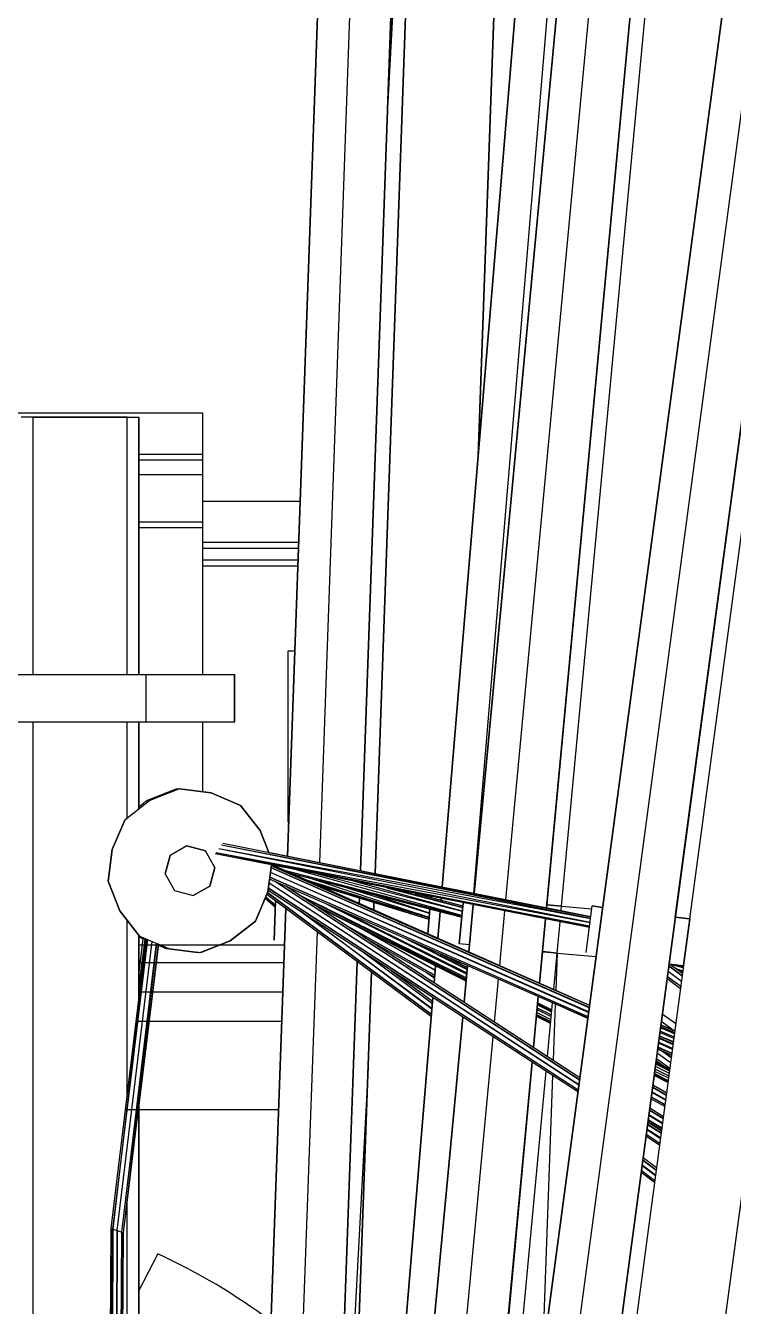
# Model space of a CAD drawing. Extents: x -43 to 90, y 6 to 81.
# Drawn here: x -19.312 to -18.11, y 71.528 to 73.705 of the extents above; entities that cross this region are included whole.
import ezdxf

# ---------------------------------------------------------------- set-up
doc = ezdxf.new("R2010")
doc.units = 0
doc.header["$LTSCALE"] = 0.1
doc.header["$MEASUREMENT"] = 0
doc.layers.add('cobertura nova', color=4, linetype='CONTINUOUS')
doc.layers.add('visto', color=9, linetype='CONTINUOUS')

msp = doc.modelspace()

# ---------------------------------------------------------------- linework, layer by layer
at = {"layer": 'cobertura nova'}
for p, q in [((-18.7756, 74.8674), (-18.8673, 72.2932)), ((-18.8673, 72.2932), (-18.7756, 74.8674)), ((-18.8673, 72.2932), (-18.7756, 74.8674)), ((-18.7211, 74.8654), (-18.813, 72.2823)), ((-18.6511, 74.8629), (-18.7435, 72.2685)), ((-18.6511, 74.8629), (-18.7435, 72.2685)), ((-18.7435, 72.2685), (-18.6511, 74.8629)), ((-18.7435, 72.2685), (-18.6511, 74.8629)), ((-18.7435, 72.2685), (-18.6511, 74.8629)), ((-18.6511, 74.8629), (-18.7435, 72.2685)), ((-18.7435, 72.2685), (-18.6511, 74.8629)), ((-18.6511, 74.8629), (-18.7435, 72.2685)), ((-18.7435, 72.2685), (-18.6511, 74.8629)), ((-18.7435, 72.2685), (-18.6511, 74.8629)), ((-18.7435, 72.2685), (-18.6511, 74.8629)), ((-18.7435, 72.2685), (-18.6511, 74.8629)), ((-18.7435, 72.2685), (-18.6511, 74.8629)), ((-18.6511, 74.8629), (-18.7435, 72.2685)), ((-18.7435, 72.2685), (-18.6511, 74.8629)), ((-18.7435, 72.2685), (-18.6511, 74.8629)), ((-18.7435, 72.2685), (-18.6511, 74.8629)), ((-18.7435, 72.2685), (-18.6511, 74.8629)), ((-18.7435, 72.2685), (-18.6511, 74.8629)), ((-18.7435, 72.2685), (-18.6511, 74.8629)), ((-18.7435, 72.2685), (-18.6511, 74.8629)), ((-18.7435, 72.2685), (-18.6511, 74.8629)), ((-18.7435, 72.2685), (-18.6511, 74.8629)), ((-18.7435, 72.2685), (-18.6511, 74.8629)), ((-18.6511, 74.8629), (-18.7435, 72.2685)), ((-18.7435, 72.2685), (-18.6511, 74.8629)), ((-18.6511, 74.8629), (-18.7435, 72.2685)), ((-18.7435, 72.2685), (-18.6511, 74.8629)), ((-18.6511, 74.8629), (-18.7435, 72.2685)), ((-18.6511, 74.8629), (-18.7435, 72.2685)), ((-18.6511, 74.8629), (-18.7435, 72.2685)), ((-18.7435, 72.2685), (-18.6511, 74.8629)), ((-18.6273, 74.8648), (-18.6973, 73.5642)), ((-18.6973, 73.5642), (-18.6273, 74.8648)), ((-18.6045, 72.2407), (-18.3861, 74.8549)), ((-18.3861, 74.8549), (-18.6045, 72.2407)), ((-18.5506, 72.23), (-18.3316, 74.8504)), ((-18.5499, 72.2298), (-18.3046, 74.8499)), ((-18.3046, 74.8499), (-18.5499, 72.2298)), ((-18.3046, 74.8499), (-18.5499, 72.2298)), ((-18.4961, 72.2191), (-18.2503, 74.8449)), ((-19.0534, 66.8154), (-17.9819, 74.8222)), ((-17.9819, 74.8222), (-19.0534, 66.8154)), ((-18.4271, 72.2053), (-18.1806, 74.8383)), ((-18.1806, 74.8383), (-18.4271, 72.2053)), ((-18.1806, 74.8383), (-18.4271, 72.2053)), ((-18.1806, 74.8383), (-18.4271, 72.2053)), ((-18.1806, 74.8383), (-18.4271, 72.2053)), ((-18.4271, 72.2053), (-18.1806, 74.8383)), ((-18.1806, 74.8383), (-18.4271, 72.2053)), ((-18.4271, 72.2053), (-18.1806, 74.8383)), ((-18.1806, 74.8383), (-18.4271, 72.2053)), ((-18.4271, 72.2053), (-18.1806, 74.8383)), ((-18.4266, 72.2104), (-18.1805, 74.8383)), ((-18.1805, 74.8383), (-18.4266, 72.2104)), ((-18.4266, 72.2104), (-18.1805, 74.8383)), ((-18.4266, 72.2104), (-18.1805, 74.8383)), ((-18.1805, 74.8383), (-18.4266, 72.2104)), ((-18.4266, 72.2104), (-18.1805, 74.8383)), ((-18.4266, 72.2104), (-18.1805, 74.8383)), ((-18.1805, 74.8383), (-18.4266, 72.2104)), ((-18.4266, 72.2104), (-18.1805, 74.8383)), ((-18.4266, 72.2104), (-18.1805, 74.8383)), ((-18.4266, 72.2104), (-18.1805, 74.8383)), ((-18.1805, 74.8383), (-18.4266, 72.2104)), ((-18.4266, 72.2104), (-18.1805, 74.8383)), ((-18.1805, 74.8383), (-18.4266, 72.2104)), ((-18.4266, 72.2104), (-18.1805, 74.8383)), ((-18.4266, 72.2104), (-18.1805, 74.8383)), ((-18.4266, 72.2104), (-18.1805, 74.8383)), ((-18.1805, 74.8383), (-18.4266, 72.2104)), ((-18.1805, 74.8383), (-18.4266, 72.2104)), ((-18.9993, 66.8081), (-17.9278, 74.815)), ((-18.9299, 66.7988), (-17.8584, 74.8057)), ((-18.9299, 66.7988), (-17.8584, 74.8057)), ((-18.9299, 66.7988), (-17.8584, 74.8057)), ((-17.8584, 74.8057), (-18.9299, 66.7988)), ((-18.9299, 66.7988), (-17.8584, 74.8057)), ((-17.8584, 74.8057), (-18.9299, 66.7988)), ((-17.8584, 74.8057), (-18.9299, 66.7988)), ((-18.9299, 66.7988), (-17.8584, 74.8057)), ((-18.9299, 66.7988), (-17.8584, 74.8057)), ((-18.9299, 66.7988), (-17.8584, 74.8057)), ((-17.8584, 74.8057), (-18.9299, 66.7988)), ((-17.8584, 74.8057), (-18.2085, 72.1896)), ((-18.2085, 72.1896), (-17.8584, 74.8057)), ((-17.8584, 74.8057), (-18.2085, 72.1896)), ((-18.2085, 72.1896), (-17.8584, 74.8057)), ((-17.8584, 74.8057), (-18.2085, 72.1896)), ((-17.8584, 74.8057), (-18.2085, 72.1896)), ((-17.8584, 74.8057), (-18.2085, 72.1896)), ((-18.2085, 72.1896), (-17.8584, 74.8057)), ((-18.2085, 72.1896), (-17.8584, 74.8057)), ((-17.8584, 74.8057), (-18.2085, 72.1896)), ((-17.8584, 74.8057), (-18.2085, 72.1896)), ((-18.2085, 72.1896), (-17.8584, 74.8057)), ((-18.2085, 72.1896), (-17.8584, 74.8057)), ((-17.8584, 74.8057), (-18.2085, 72.1896)), ((-18.2085, 72.1896), (-17.8584, 74.8057)), ((-18.2085, 72.1896), (-17.8584, 74.8057)), ((-18.2085, 72.1896), (-17.8584, 74.8057)), ((-17.8584, 74.8056), (-18.2085, 72.1896)), ((-18.2085, 72.1896), (-17.8584, 74.8056)), ((-18.629, 74.7821), (-18.7186, 72.2635)), ((-18.7186, 72.2635), (-18.629, 74.7821)), ((-18.4791, 74.7767), (-18.5433, 72.9727)), ((-18.5433, 72.9727), (-18.4791, 74.7767)), ((-18.479, 74.7768), (-18.5432, 72.9734)), ((-18.5432, 72.9734), (-18.479, 74.7768)), ((-18.479, 74.7768), (-18.5432, 72.9734)), ((-18.5432, 72.9734), (-18.479, 74.7767)), ((-18.4017, 72.2081), (-18.1631, 74.7564)), ((-18.1837, 72.1863), (-17.8442, 74.7231)), ((-18.6652, 74.4665), (-18.7435, 72.2685)), ((-18.2085, 72.1896), (-17.9132, 74.3957)), ((-18.4266, 72.2104), (-18.2527, 74.0676)), ((-18.7435, 72.2685), (-18.6876, 73.8377)), ((-18.012, 73.6573), (-18.2085, 72.1896)), ((-18.4266, 72.2104), (-18.307, 73.4871)), ((-18.0812, 73.1404), (-18.2085, 72.1896)), ((-19.2997, 73.0392), (-19.3197, 73.0392)), ((-19.2997, 73.0392), (-19.2997, 73.0392)), ((-19.1397, 73.0392), (-19.2997, 73.0392)), ((-19.2997, 73.0392), (-19.2997, 73.0392)), ((-19.2997, 72.6014), (-19.2997, 73.0392)), ((-19.2997, 72.6014), (-19.2997, 73.0392)), ((-19.2997, 73.0392), (-19.1397, 73.0392)), ((-19.1397, 72.6014), (-19.1397, 73.0392)), ((-19.1397, 73.0392), (-19.1197, 73.0392)), ((-19.1243, 73.0392), (-19.1243, 73.0392)), ((-19.1243, 73.0392), (-19.1243, 73.0392)), ((-19.1197, 73.0392), (-19.1197, 72.6014)), ((-19.1197, 72.6014), (-19.1197, 73.0392)), ((-19.1197, 73.0392), (-19.1197, 72.6014)), ((-19.1197, 73.0392), (-19.1197, 73.0392)), ((-19.1197, 73.0392), (-19.1197, 73.0392)), ((-19.1072, 72.6014), (-19.695, 72.6014)), ((-19.1072, 72.5214), (-19.1072, 72.6014)), ((-18.9572, 72.6014), (-19.1072, 72.6014)), ((-19.1071, 72.6014), (-19.1071, 72.6014)), ((-18.9572, 72.5214), (-18.9572, 72.6014)), ((-18.9572, 72.6014), (-18.9572, 72.5214)), ((-18.9571, 72.6014), (-18.9572, 72.6014)), ((-18.9572, 72.6014), (-18.9571, 72.6014)), ((-18.9571, 72.6014), (-18.9572, 72.6014)), ((-18.9571, 72.6014), (-18.9571, 72.6014)), ((-18.9571, 72.5214), (-18.9571, 72.6014)), ((-19.695, 72.5214), (-19.1072, 72.5214)), ((-19.2997, 66.9343), (-19.2997, 72.5214)), ((-19.2997, 66.9343), (-19.2997, 72.5214)), ((-19.1397, 72.3575), (-19.1397, 72.5214)), ((-19.1197, 72.5214), (-19.1197, 72.373)), ((-19.1197, 72.373), (-19.1197, 72.5214)), ((-19.1197, 72.5214), (-19.1197, 72.373)), ((-19.1072, 72.5214), (-18.9572, 72.5214)), ((-18.9572, 72.5214), (-18.9571, 72.5214)), ((-18.9571, 72.5214), (-18.9572, 72.5214)), ((-18.9572, 72.5214), (-18.9571, 72.5214)), ((-18.9572, 72.5214), (-18.9571, 72.5214)), ((-18.9572, 72.5214), (-18.9571, 72.5214)), ((-18.9572, 72.5214), (-18.9571, 72.5214)), ((-18.9572, 72.5214), (-18.9571, 72.5214)), ((-18.9572, 72.5214), (-18.9571, 72.5214)), ((-18.9572, 72.5214), (-18.9571, 72.5214)), ((-18.9572, 72.5214), (-18.9571, 72.5214)), ((-18.9571, 72.5214), (-18.9571, 72.5214)), ((-19.0553, 72.4076), (-19.1057, 72.3875)), ((-19.0507, 72.4076), (-19.1011, 72.3875)), ((-19.0553, 72.4076), (-19.0553, 72.4076)), ((-19.0518, 72.4071), (-19.0553, 72.4076)), ((-19.0507, 72.4076), (-19.0507, 72.4076)), ((-19.0507, 72.4076), (-19.0507, 72.4076)), ((-18.9969, 72.4008), (-19.0507, 72.4076)), ((-19.0507, 72.4076), (-19.0507, 72.4076)), ((-19.0507, 72.4076), (-19.0507, 72.4076)), ((-19.0507, 72.4076), (-18.9969, 72.4008)), ((-18.9969, 72.4008), (-19.0507, 72.4076)), ((-19.0507, 72.4076), (-19.0507, 72.4076)), ((-19.0507, 72.4076), (-19.0507, 72.4076)), ((-19.0507, 72.4076), (-19.0507, 72.4076)), ((-19.0507, 72.4076), (-19.0507, 72.4076)), ((-19.0507, 72.4076), (-19.0507, 72.4076)), ((-19.0507, 72.4076), (-19.0507, 72.4076)), ((-19.0507, 72.4076), (-19.0507, 72.4076)), ((-19.0507, 72.4076), (-19.0507, 72.4076)), ((-19.0507, 72.4076), (-19.0507, 72.4076)), ((-19.1011, 72.3875), (-19.1439, 72.3542)), ((-19.1057, 72.3875), (-19.1197, 72.3766)), ((-19.1057, 72.3875), (-19.1197, 72.3766)), ((-18.9969, 72.4008), (-18.947, 72.3794)), ((-18.947, 72.3794), (-18.9969, 72.4008)), ((-18.947, 72.3794), (-18.9969, 72.4008)), ((-18.9969, 72.4008), (-18.947, 72.3794)), ((-18.9969, 72.4008), (-18.947, 72.3794)), ((-18.947, 72.3794), (-18.9969, 72.4008)), ((-18.9969, 72.4008), (-18.9969, 72.4008)), ((-18.947, 72.3794), (-18.9969, 72.4008)), ((-18.9969, 72.4008), (-18.9969, 72.4008)), ((-18.9969, 72.4008), (-18.9969, 72.4008)), ((-18.947, 72.3794), (-18.9968, 72.4008)), ((-18.9138, 72.3365), (-18.947, 72.3794)), ((-18.9138, 72.3365), (-18.947, 72.3794)), ((-18.9138, 72.3365), (-18.947, 72.3794)), ((-18.947, 72.3794), (-18.9138, 72.3365)), ((-18.947, 72.3794), (-18.9138, 72.3365)), ((-18.947, 72.3794), (-18.9138, 72.3365)), ((-18.9138, 72.3365), (-18.947, 72.3794)), ((-18.947, 72.3794), (-18.947, 72.3794)), ((-19.1439, 72.3542), (-19.1654, 72.3044)), ((-19.1654, 72.3044), (-19.1439, 72.3542)), ((-18.9138, 72.3365), (-18.899, 72.2995)), ((-18.899, 72.2995), (-18.9138, 72.3365)), ((-18.899, 72.2995), (-18.9138, 72.3365)), ((-18.9138, 72.3365), (-18.899, 72.2995)), ((-18.9138, 72.3365), (-18.899, 72.2995)), ((-18.9138, 72.3365), (-18.899, 72.2995)), ((-18.899, 72.2995), (-18.9138, 72.3365)), ((-19.1654, 72.3044), (-19.1721, 72.2506)), ((-19.1721, 72.2506), (-19.1654, 72.3044)), ((-19.0383, 72.3107), (-19.0667, 72.2945)), ((-19.0068, 72.3021), (-19.0383, 72.3107)), ((-19.0383, 72.3107), (-19.0068, 72.3021)), ((-18.9906, 72.2738), (-19.0068, 72.3021)), ((-18.3544, 72.1716), (-18.9905, 72.2969)), ((-18.3541, 72.1742), (-18.9905, 72.2969)), ((-18.9885, 72.2995), (-18.3532, 72.1806)), ((-18.9885, 72.2995), (-18.354, 72.1743)), ((-18.9839, 72.306), (-18.3523, 72.1872)), ((-18.9839, 72.306), (-18.3532, 72.1809)), ((-18.9793, 72.3125), (-18.3519, 72.1902)), ((-18.9793, 72.3125), (-18.3523, 72.1876)), ((-18.9774, 72.3151), (-18.3519, 72.1903)), ((-18.899, 72.2995), (-18.3519, 72.1903)), ((-19.0667, 72.2945), (-19.0753, 72.2629)), ((-19.0753, 72.2629), (-19.0667, 72.2945)), ((-18.8947, 72.278), (-18.9005, 72.2323)), ((-18.9005, 72.2323), (-18.8947, 72.278)), ((-18.9005, 72.2323), (-18.8947, 72.278)), ((-18.8947, 72.278), (-18.9005, 72.2323)), ((-18.9005, 72.2323), (-18.8947, 72.278)), ((-18.8947, 72.278), (-18.9005, 72.2323)), ((-18.9005, 72.2323), (-18.8947, 72.278)), ((-18.8947, 72.278), (-18.9005, 72.2323)), ((-18.8947, 72.278), (-18.9005, 72.2323)), ((-18.9005, 72.2323), (-18.8947, 72.278)), ((-18.8949, 72.277), (-18.3542, 72.04)), ((-18.8949, 72.277), (-18.3542, 72.04)), ((-18.3543, 72.0394), (-18.8949, 72.2769)), ((-18.5148, 72.1104), (-18.8925, 72.2776)), ((-18.8921, 72.2775), (-18.3798, 72.0512)), ((-18.8921, 72.2775), (-18.3803, 72.0514)), ((-19.0753, 72.2629), (-19.0591, 72.2346)), ((-18.9992, 72.2422), (-18.9906, 72.2738)), ((-18.9906, 72.2738), (-18.9992, 72.2422)), ((-18.3572, 72.0175), (-18.8977, 72.2542)), ((-18.8973, 72.2575), (-18.3568, 72.0208)), ((-18.3569, 72.0202), (-18.8973, 72.2575)), ((-18.3557, 72.0287), (-18.8963, 72.2656)), ((-18.3559, 72.0273), (-18.8963, 72.2654)), ((-18.8953, 72.2736), (-18.3547, 72.0367)), ((-18.3549, 72.0353), (-18.8953, 72.2734)), ((-18.8768, 72.2707), (-18.5712, 72.1919)), ((-18.5714, 72.1892), (-18.8726, 72.2689)), ((-18.5714, 72.189), (-18.8599, 72.2633)), ((-18.5711, 72.1924), (-18.8506, 72.2693)), ((-18.6265, 72.1888), (-18.8302, 72.2556)), ((-18.5705, 72.1989), (-18.8162, 72.2625)), ((-19.1721, 72.2506), (-19.1521, 72.2002)), ((-19.1721, 72.2506), (-19.1521, 72.2002)), ((-19.1521, 72.2002), (-19.1721, 72.2506)), ((-19.0591, 72.2346), (-19.0275, 72.226)), ((-19.0275, 72.226), (-18.9992, 72.2422)), ((-18.9992, 72.2422), (-19.0275, 72.226)), ((-18.9992, 72.2422), (-18.9992, 72.2422)), ((-18.9219, 72.1825), (-18.9005, 72.2323)), ((-18.9005, 72.2323), (-18.9219, 72.1825)), ((-18.9219, 72.1825), (-18.9005, 72.2323)), ((-18.9219, 72.1825), (-18.9005, 72.2323)), ((-18.9005, 72.2323), (-18.9219, 72.1825)), ((-18.9005, 72.2323), (-18.9219, 72.1825)), ((-18.9005, 72.2323), (-18.9219, 72.1825)), ((-18.9219, 72.1825), (-18.9005, 72.2323)), ((-18.901, 72.231), (-18.6226, 72.024)), ((-18.6226, 72.0238), (-18.901, 72.231)), ((-18.9005, 72.2323), (-18.9005, 72.2323)), ((-18.9005, 72.2323), (-18.9005, 72.2323)), ((-18.374, 71.8923), (-18.9001, 72.235)), ((-18.8997, 72.2386), (-18.3735, 71.8959)), ((-18.3736, 71.8954), (-18.8997, 72.2386)), ((-18.3724, 71.9046), (-18.8986, 72.2474)), ((-18.3725, 71.9036), (-18.8986, 72.2473)), ((-18.3713, 71.9123), (-18.8887, 72.2503)), ((-18.8879, 72.2499), (-18.3712, 71.9133)), ((-18.3708, 71.9165), (-18.8699, 72.242)), ((-18.8695, 72.2419), (-18.3707, 71.9169)), ((-18.8695, 72.2419), (-18.3707, 71.9169)), ((-18.8357, 72.2526), (-18.6265, 72.1883)), ((-18.6268, 72.1855), (-18.8262, 72.2484)), ((-18.6268, 72.1853), (-18.8121, 72.2422)), ((-18.6259, 72.1955), (-18.7727, 72.2408)), ((-18.5705, 72.1995), (-18.7552, 72.2505)), ((-18.6986, 72.2394), (-18.5699, 72.2059)), ((-18.5698, 72.2061), (-18.6816, 72.236)), ((-19.0275, 72.226), (-19.0275, 72.226)), ((-19.0275, 72.226), (-19.0275, 72.226)), ((-19.0275, 72.226), (-19.0275, 72.226)), ((-18.888, 72.2056), (-18.9053, 72.221)), ((-18.8879, 72.2089), (-18.9045, 72.2231)), ((-18.904, 72.2242), (-18.8879, 72.2099)), ((-18.6229, 72.0202), (-18.9024, 72.2279)), ((-18.89, 72.1503), (-18.8876, 72.217)), ((-18.8876, 72.217), (-18.89, 72.1503)), ((-18.8463, 72.2267), (-18.5633, 72.0865)), ((-18.8404, 72.2229), (-18.5636, 72.084)), ((-18.5638, 72.0816), (-18.8192, 72.2091)), ((-18.8006, 72.2117), (-18.5628, 72.0923)), ((-18.7455, 72.2127), (-18.7452, 72.2216)), ((-18.7455, 72.2127), (-18.7451, 72.2216)), ((-18.7455, 72.2127), (-18.7451, 72.2216)), ((-18.7455, 72.2127), (-18.7451, 72.2216)), ((-18.7455, 72.2127), (-18.7451, 72.2216)), ((-18.7452, 72.2216), (-18.7455, 72.2127)), ((-18.7455, 72.2127), (-18.7452, 72.2216)), ((-18.7455, 72.2127), (-18.7452, 72.2216)), ((-18.7452, 72.2216), (-18.7455, 72.2127)), ((-18.7455, 72.2127), (-18.7452, 72.2216)), ((-18.6259, 72.1962), (-18.7216, 72.2277)), ((-18.7204, 72.214), (-18.7208, 72.2018)), ((-18.7208, 72.2018), (-18.7204, 72.214)), ((-18.6512, 72.23), (-18.5696, 72.2088)), ((-18.6511, 72.23), (-18.5696, 72.2088)), ((-18.6235, 72.2246), (-18.6236, 72.2229)), ((-18.6236, 72.2229), (-18.6235, 72.2246)), ((-18.6063, 72.2183), (-18.6061, 72.2212)), ((-18.6061, 72.2212), (-18.6063, 72.2183)), ((-18.5757, 72.144), (-18.5691, 72.2139)), ((-18.5691, 72.2139), (-18.5757, 72.144)), ((-18.5592, 72.1304), (-18.5517, 72.2105)), ((-18.5517, 72.2105), (-18.5592, 72.1304)), ((-18.5517, 72.2105), (-18.5592, 72.1304)), ((-18.4017, 72.2081), (-18.4266, 72.2104)), ((-18.4266, 72.2104), (-18.4017, 72.2081)), ((-18.4017, 72.2081), (-18.4266, 72.2104)), ((-18.4266, 72.2104), (-18.4017, 72.2081)), ((-18.4017, 72.2081), (-18.4266, 72.2104)), ((-18.4266, 72.2104), (-18.4017, 72.2081)), ((-19.1521, 72.2002), (-19.1188, 72.1573)), ((-19.1188, 72.1573), (-19.1521, 72.2002)), ((-18.8704, 72.2042), (-19.0581, 66.9343)), ((-19.0581, 66.9343), (-18.8704, 72.2042)), ((-19.0581, 66.9343), (-18.8704, 72.2042)), ((-18.6218, 72.0327), (-18.8455, 72.1994)), ((-18.6218, 72.0334), (-18.8427, 72.1976)), ((-18.5639, 72.0806), (-18.8163, 72.2072)), ((-18.7813, 72.2032), (-18.5626, 72.0948)), ((-18.6253, 72.2029), (-18.6288, 72.1612)), ((-18.6288, 72.1612), (-18.6253, 72.2029)), ((-18.6277, 72.2035), (-18.6253, 72.2028)), ((-18.6117, 72.1536), (-18.608, 72.1984)), ((-18.608, 72.1984), (-18.6117, 72.1536)), ((-18.5066, 72.1072), (-18.4979, 72.1999)), ((-18.4024, 72.2004), (-18.4017, 72.2081)), ((-18.4017, 72.2081), (-18.3502, 72.2033)), ((-18.3601, 72.1292), (-18.3495, 72.2085)), ((-18.3495, 72.2085), (-18.3495, 72.2085)), ((-18.332, 72.2061), (-18.3495, 72.2085)), ((-18.3495, 72.2085), (-18.3495, 72.2085)), ((-18.3495, 72.2085), (-18.3495, 72.2085)), ((-18.3495, 72.2085), (-18.332, 72.2061)), ((-18.1837, 72.1863), (-18.2085, 72.1896)), ((-18.1837, 72.1863), (-18.2085, 72.1896)), ((-18.2085, 72.1896), (-18.1837, 72.1863)), ((-19.1397, 71.8869), (-19.1397, 72.1843)), ((-18.9648, 72.1492), (-18.9219, 72.1825)), ((-18.9219, 72.1825), (-18.9648, 72.1492)), ((-18.9219, 72.1825), (-18.9648, 72.1492)), ((-18.9219, 72.1825), (-18.9648, 72.1492)), ((-18.9219, 72.1825), (-18.9648, 72.1492)), ((-18.9219, 72.1825), (-18.9648, 72.1492)), ((-18.9648, 72.1492), (-18.9219, 72.1825)), ((-18.9648, 72.1492), (-18.922, 72.1824)), ((-18.9648, 72.1492), (-18.9222, 72.1823)), ((-18.9647, 72.1492), (-18.9219, 72.1825)), ((-18.9219, 72.1825), (-18.9219, 72.1825)), ((-18.9219, 72.1825), (-18.9219, 72.1825)), ((-18.9219, 72.1825), (-18.9219, 72.1825)), ((-18.9219, 72.1825), (-18.9219, 72.1825)), ((-18.7669, 72.175), (-18.617, 72.0908)), ((-18.617, 72.0905), (-18.765, 72.1738)), ((-18.6163, 72.0988), (-18.7468, 72.1723)), ((-18.6163, 72.0994), (-18.7396, 72.1687)), ((-18.439, 72.0774), (-18.4288, 72.1863)), ((-18.4288, 72.1863), (-18.439, 72.0774)), ((-18.4288, 72.1863), (-18.439, 72.0774)), ((-18.4288, 72.1863), (-18.439, 72.0774)), ((-18.4288, 72.1863), (-18.439, 72.0774)), ((-18.439, 72.0774), (-18.4288, 72.1863)), ((-18.4288, 72.1863), (-18.439, 72.0774)), ((-18.439, 72.0774), (-18.4288, 72.1863)), ((-18.4288, 72.1863), (-18.439, 72.0774)), ((-18.439, 72.0774), (-18.4288, 72.1863)), ((-18.4092, 72.1284), (-18.4042, 72.1814)), ((-18.1837, 72.1863), (-18.1943, 72.107)), ((-18.1943, 72.107), (-18.1837, 72.1863)), ((-18.1943, 72.107), (-18.1837, 72.1863)), ((-18.1837, 72.1863), (-18.1943, 72.107)), ((-18.1943, 72.107), (-18.1837, 72.1863)), ((-18.1943, 72.107), (-18.1837, 72.1863)), ((-18.1837, 72.1863), (-18.1943, 72.107)), ((-19.1671, 71.6604), (-19.1077, 72.1526)), ((-19.1071, 72.1523), (-19.164, 71.6593)), ((-19.164, 71.6593), (-19.1046, 72.1512)), ((-19.1565, 71.6566), (-19.0972, 72.148)), ((-19.149, 71.6538), (-19.0898, 72.1449)), ((-19.146, 71.6527), (-19.0892, 72.1446)), ((-19.1197, 72.1585), (-19.1197, 72.0526)), ((-19.1197, 72.0526), (-19.1197, 72.1585)), ((-19.1197, 72.1585), (-19.1197, 72.0526)), ((-19.1197, 72.1558), (-19.1123, 72.1526)), ((-19.1197, 72.1558), (-19.1079, 72.1507)), ((-19.1197, 72.091), (-19.1123, 72.1526)), ((-19.1098, 72.1515), (-19.1197, 72.0728)), ((-19.1092, 72.1512), (-19.1197, 72.0642)), ((-19.1188, 72.1573), (-19.069, 72.1359)), ((-18.9648, 72.1492), (-19.0152, 72.1291)), ((-19.0152, 72.1291), (-18.9648, 72.1492)), ((-19.0152, 72.1291), (-18.9648, 72.1492)), ((-18.9648, 72.1492), (-19.0152, 72.1291)), ((-19.0152, 72.1291), (-18.9648, 72.1492)), ((-18.9648, 72.1492), (-19.0152, 72.1291)), ((-19.0152, 72.1291), (-18.9648, 72.1492)), ((-19.0146, 72.1294), (-18.9648, 72.1492)), ((-18.8172, 72.1647), (-18.9705, 67.8591)), ((-18.9648, 72.1492), (-18.9648, 72.1492)), ((-18.9648, 72.1492), (-18.9648, 72.1492)), ((-18.9648, 72.1492), (-18.9648, 72.1492)), ((-18.9648, 72.1492), (-18.9648, 72.1492)), ((-18.89, 72.1503), (-18.89, 72.1503)), ((-18.6173, 72.0872), (-18.7251, 72.1478)), ((-18.6643, 72.152), (-18.562, 72.1006)), ((-18.6514, 72.1464), (-18.5619, 72.1016)), ((-18.5581, 72.1424), (-18.5757, 72.144)), ((-19.146, 71.6527), (-19.0867, 72.1435)), ((-19.0867, 72.1435), (-19.1197, 71.87)), ((-19.0869, 72.1416), (-19.0736, 72.1359)), ((-19.0869, 72.1416), (-19.0736, 72.1359)), ((-19.0736, 72.1359), (-19.0198, 72.1291)), ((-19.069, 72.1359), (-19.0152, 72.1291)), ((-19.0187, 72.1296), (-19.0198, 72.1291)), ((-19.0187, 72.1296), (-19.0198, 72.1291)), ((-19.0198, 72.1291), (-19.0187, 72.1296)), ((-19.0198, 72.1291), (-19.0187, 72.1296)), ((-19.0198, 72.1291), (-19.0187, 72.1296)), ((-19.0198, 72.1291), (-19.0198, 72.1291)), ((-19.0198, 72.1291), (-19.0198, 72.1291)), ((-19.0198, 72.1291), (-19.0198, 72.1291)), ((-19.0198, 72.1291), (-19.0198, 72.1291)), ((-19.0152, 72.1291), (-19.0152, 72.1291)), ((-19.0152, 72.1291), (-19.0152, 72.1291)), ((-19.0152, 72.1291), (-19.0152, 72.1291)), ((-19.0152, 72.1291), (-19.0152, 72.1291)), ((-19.0152, 72.1291), (-19.0152, 72.1291)), ((-18.6211, 72.0421), (-18.7398, 72.1305)), ((-18.7351, 72.1275), (-18.621, 72.0427)), ((-18.6081, 72.1274), (-18.5617, 72.1041)), ((-18.6081, 72.1273), (-18.5617, 72.1041)), ((-18.439, 72.0774), (-18.434, 72.1308)), ((-18.434, 72.1308), (-18.439, 72.0774)), ((-18.439, 72.0774), (-18.434, 72.1308)), ((-18.439, 72.0774), (-18.434, 72.1308)), ((-18.439, 72.0774), (-18.434, 72.1308)), ((-18.434, 72.1308), (-18.439, 72.0774)), ((-18.439, 72.0774), (-18.434, 72.1308)), ((-18.439, 72.0774), (-18.434, 72.1308)), ((-18.434, 72.1308), (-18.439, 72.0774)), ((-18.439, 72.0774), (-18.434, 72.1308)), ((-18.439, 72.0774), (-18.434, 72.1308)), ((-18.439, 72.0774), (-18.434, 72.1308)), ((-18.434, 72.1308), (-18.439, 72.0774)), ((-18.439, 72.0774), (-18.434, 72.1308)), ((-18.434, 72.1308), (-18.439, 72.0774)), ((-18.439, 72.0774), (-18.434, 72.1308)), ((-18.439, 72.0774), (-18.434, 72.1308)), ((-18.439, 72.0774), (-18.434, 72.1308)), ((-18.439, 72.0774), (-18.434, 72.1308)), ((-18.434, 72.1308), (-18.439, 72.0774)), ((-18.434, 72.1308), (-18.439, 72.0774)), ((-18.4092, 72.128), (-18.4341, 72.13)), ((-18.4092, 72.128), (-18.4341, 72.13)), ((-18.434, 72.1308), (-18.4092, 72.1284)), ((-18.4092, 72.1284), (-18.434, 72.1308)), ((-18.4092, 72.1284), (-18.434, 72.1308)), ((-18.4149, 72.0667), (-18.4092, 72.1284)), ((-18.4092, 72.1284), (-18.4115, 72.0652)), ((-18.4092, 72.1284), (-18.3432, 72.1223)), ((-18.3601, 72.1292), (-18.3601, 72.1292)), ((-18.1917, 72.1264), (-18.1917, 72.1264)), ((-18.1917, 72.1263), (-18.1917, 72.1263)), ((-18.1912, 72.1301), (-18.1912, 72.1301)), ((-18.1912, 72.1301), (-18.1912, 72.1301)), ((-18.2191, 72.1103), (-18.9299, 66.7989)), ((-18.2191, 72.1103), (-18.9299, 66.7989)), ((-18.2191, 72.1103), (-18.9299, 66.7989)), ((-18.9299, 66.7989), (-18.2191, 72.1103)), ((-18.9299, 66.7989), (-18.2191, 72.1103)), ((-18.2191, 72.1103), (-18.9299, 66.7989)), ((-18.9299, 66.7989), (-18.2191, 72.1103)), ((-18.2191, 72.1103), (-18.9299, 66.7989)), ((-18.2191, 72.1103), (-18.9299, 66.7988)), ((-18.2191, 72.1103), (-18.9299, 66.7988)), ((-18.9299, 66.7988), (-18.2191, 72.1103)), ((-18.9299, 66.7988), (-18.2191, 72.1103)), ((-18.2191, 72.1103), (-18.9299, 66.7988)), ((-18.2191, 72.1103), (-18.9299, 66.7988)), ((-18.9299, 66.7988), (-18.2191, 72.1103)), ((-18.9299, 66.7988), (-18.2191, 72.1103)), ((-18.2191, 72.1103), (-18.9299, 66.7988)), ((-18.9299, 66.7988), (-18.2191, 72.1103)), ((-18.9299, 66.7988), (-18.2191, 72.1103)), ((-18.9299, 66.7988), (-18.2191, 72.1103)), ((-18.9299, 66.7988), (-18.2191, 72.1103)), ((-18.2191, 72.1103), (-18.9299, 66.7988)), ((-18.749, 72.1139), (-18.8484, 69.3208)), ((-18.749, 72.1139), (-18.8484, 69.3208)), ((-18.8484, 69.3202), (-18.749, 72.1139)), ((-18.8484, 69.3208), (-18.749, 72.1139)), ((-18.8484, 69.3208), (-18.749, 72.1139)), ((-18.749, 72.1139), (-18.8484, 69.3208)), ((-18.8484, 69.3209), (-18.749, 72.1139)), ((-18.749, 72.1139), (-18.8484, 69.3207)), ((-18.8484, 69.3207), (-18.749, 72.1139)), ((-18.8484, 69.3206), (-18.749, 72.1139)), ((-18.8484, 69.3206), (-18.749, 72.1139)), ((-18.8484, 69.3206), (-18.749, 72.1139)), ((-18.8484, 69.3205), (-18.749, 72.1139)), ((-18.749, 72.1139), (-18.8484, 69.3205)), ((-18.8484, 69.3204), (-18.749, 72.1139)), ((-18.8484, 69.3204), (-18.749, 72.1139)), ((-18.8484, 69.3204), (-18.749, 72.1139)), ((-18.8484, 69.3203), (-18.749, 72.1139)), ((-18.8484, 69.3203), (-18.749, 72.1139)), ((-18.749, 72.1139), (-18.8484, 69.3203)), ((-18.8484, 69.3202), (-18.749, 72.1139)), ((-18.8484, 69.3202), (-18.749, 72.1139)), ((-18.8484, 69.3208), (-18.749, 72.1139)), ((-18.8484, 69.3207), (-18.749, 72.1139)), ((-18.8484, 69.3207), (-18.749, 72.1139)), ((-18.749, 72.1139), (-18.8484, 69.3207)), ((-18.8484, 69.3207), (-18.749, 72.1139)), ((-18.749, 72.1139), (-18.8484, 69.3206)), ((-18.8484, 69.3205), (-18.749, 72.1139)), ((-18.8484, 69.3205), (-18.749, 72.1139)), ((-18.749, 72.1139), (-18.8484, 69.3205)), ((-18.749, 72.1139), (-18.8484, 69.3204)), ((-18.749, 72.1139), (-18.8484, 69.3203)), ((-18.8484, 69.3202), (-18.749, 72.1139)), ((-18.618, 72.078), (-18.6157, 72.1066)), ((-18.6157, 72.1066), (-18.618, 72.078)), ((-18.5672, 72.0449), (-18.5614, 72.1069)), ((-18.5614, 72.1069), (-18.5672, 72.0449)), ((-18.5614, 72.1069), (-18.5672, 72.0449)), ((-18.1943, 72.107), (-18.5444, 69.4909)), ((-18.1966, 72.0897), (-18.2196, 72.1066)), ((-18.2196, 72.1066), (-18.1966, 72.0898)), ((-18.2191, 72.1103), (-18.1943, 72.107)), ((-18.1962, 72.0934), (-18.2191, 72.1103)), ((-18.1948, 72.1032), (-18.2179, 72.1094)), ((-18.2075, 72.1088), (-18.1958, 72.1057)), ((-18.1955, 72.0981), (-18.2064, 72.101)), ((-18.1983, 72.1075), (-18.1946, 72.1048)), ((-18.1943, 72.107), (-18.1943, 72.107)), ((-18.1943, 72.107), (-18.1943, 72.107)), ((-18.1943, 72.107), (-18.1943, 72.107)), ((-18.1943, 72.107), (-18.1943, 72.107)), ((-18.1943, 72.107), (-18.1943, 72.107)), ((-18.1941, 72.1085), (-18.1941, 72.1085)), ((-18.1941, 72.1085), (-18.1941, 72.1085)), ((-18.1929, 72.1175), (-18.1929, 72.1175)), ((-18.1929, 72.1174), (-18.1929, 72.1174)), ((-18.7246, 72.0958), (-18.8049, 69.842)), ((-18.8049, 69.842), (-18.7246, 72.0958)), ((-18.6207, 72.0463), (-18.6928, 72.0999)), ((-18.6905, 72.0984), (-18.6207, 72.0465)), ((-18.6905, 72.0984), (-18.6207, 72.0465)), ((-18.6305, 72.0946), (-18.6173, 72.0865)), ((-18.626, 72.0832), (-18.618, 72.0783)), ((-18.6256, 72.0919), (-18.6173, 72.0868)), ((-18.5155, 72.0112), (-18.5087, 72.0839)), ((-18.3958, 69.471), (-18.0457, 72.0871)), ((-18.3957, 69.471), (-18.0456, 72.0871)), ((-18.2225, 72.085), (-18.1995, 72.0682)), ((-18.2225, 72.085), (-18.1995, 72.0681)), ((-18.222, 72.0888), (-18.199, 72.072)), ((-18.199, 72.0718), (-18.222, 72.0887)), ((-18.2208, 72.0978), (-18.1978, 72.0809)), ((-18.2208, 72.0976), (-18.1978, 72.0808)), ((-18.1958, 72.096), (-18.2018, 72.0976)), ((-19.0478, 66.9343), (-18.6202, 72.0526)), ((-18.6202, 72.0526), (-19.0478, 66.9343)), ((-18.4493, 71.9681), (-18.4412, 72.0543)), ((-18.4412, 72.0543), (-18.4493, 71.9681)), ((-18.4412, 72.0543), (-18.4493, 71.9681)), ((-18.4412, 72.0543), (-18.4493, 71.9681)), ((-18.4493, 71.968), (-18.4412, 72.0543)), ((-18.4493, 71.968), (-18.4412, 72.0543)), ((-18.4412, 72.0543), (-18.4493, 71.968)), ((-18.4493, 71.968), (-18.4412, 72.0543)), ((-18.4493, 71.968), (-18.4412, 72.0543)), ((-18.4493, 71.968), (-18.4412, 72.0543)), ((-18.4412, 72.0543), (-18.4493, 71.968)), ((-18.4493, 71.968), (-18.4412, 72.0543)), ((-18.4412, 72.0543), (-18.4493, 71.968)), ((-18.4493, 71.9681), (-18.4412, 72.0543)), ((-18.4493, 71.9681), (-18.4412, 72.0543)), ((-18.4493, 71.9681), (-18.4412, 72.0543)), ((-18.4493, 71.9681), (-18.4412, 72.0543)), ((-18.4412, 72.0543), (-18.4493, 71.9681)), ((-18.4412, 72.0543), (-18.4493, 71.9681)), ((-18.4493, 71.9681), (-18.4412, 72.0543)), ((-18.4412, 72.0543), (-18.4493, 71.9681)), ((-18.4493, 71.9681), (-18.4412, 72.0543)), ((-18.4412, 72.0543), (-18.4493, 71.9681)), ((-18.4412, 72.0543), (-18.4493, 71.9681)), ((-18.4493, 71.9681), (-18.4412, 72.0543)), ((-18.4492, 71.968), (-18.4412, 72.0543)), ((-18.4412, 72.0543), (-18.4492, 71.968)), ((-18.4492, 71.968), (-18.4412, 72.0543)), ((-18.4492, 71.968), (-18.4412, 72.0543)), ((-18.4492, 71.968), (-18.4412, 72.0543)), ((-18.4412, 72.0543), (-18.4492, 71.968)), ((-18.4429, 72.0354), (-18.419, 72.0235)), ((-18.4425, 72.0406), (-18.4185, 72.0286)), ((-18.4423, 72.0419), (-18.4184, 72.0299)), ((-18.4421, 72.044), (-18.4182, 72.032)), ((-18.4421, 72.044), (-18.4182, 72.032)), ((-18.4256, 71.9526), (-18.4171, 72.0437)), ((-18.4123, 72.0416), (-18.4158, 71.9463)), ((-19.0457, 66.9343), (-18.5696, 72.0197)), ((-18.5696, 72.0197), (-19.0457, 66.9343)), ((-18.5696, 72.0197), (-18.6819, 70.8198)), ((-18.4204, 72.0086), (-18.4443, 72.0206)), ((-18.4202, 72.01), (-18.4442, 72.0219)), ((-18.444, 72.024), (-18.42, 72.012)), ((-18.4437, 72.0272), (-18.4197, 72.0153)), ((-18.4432, 72.0323), (-18.4193, 72.0203)), ((-18.3573, 72.0174), (-18.3936, 72.0334)), ((-18.2076, 72.0082), (-18.2305, 72.0248)), ((-18.2109, 71.9834), (-18.2347, 71.9933)), ((-18.2106, 71.9857), (-18.2344, 71.9955)), ((-18.2098, 71.9912), (-18.2337, 72.0011)), ((-18.2334, 72.0034), (-18.2095, 71.9935)), ((-18.2092, 71.9958), (-18.2331, 72.0057)), ((-18.233, 72.0066), (-18.2091, 71.9968)), ((-18.233, 72.0066), (-18.2091, 71.9968)), ((-18.2142, 71.9989), (-18.2323, 72.0119)), ((-18.8821, 68.0953), (-18.5179, 71.986)), ((-18.2134, 71.9645), (-18.2372, 71.975)), ((-18.2132, 71.9663), (-18.237, 71.9767)), ((-18.2123, 71.9725), (-18.2361, 71.983)), ((-18.2359, 71.9846), (-18.2121, 71.9742)), ((-18.2355, 71.9879), (-18.2117, 71.9775)), ((-18.2355, 71.9879), (-18.2117, 71.9775)), ((-18.2118, 71.9768), (-18.2355, 71.9872)), ((-18.2274, 71.9844), (-18.2116, 71.9779)), ((-18.2406, 71.9491), (-18.2176, 71.9328)), ((-18.2164, 71.9419), (-18.2394, 71.9582)), ((-18.2147, 71.955), (-18.2385, 71.9655)), ((-18.2147, 71.9545), (-18.2385, 71.965)), ((-18.2143, 71.9576), (-18.2381, 71.9681)), ((-18.238, 71.9688), (-18.2142, 71.9583)), ((-18.2153, 71.9502), (-18.2319, 71.9621)), ((-18.2152, 71.9507), (-18.2301, 71.9613)), ((-18.2148, 71.9542), (-18.2159, 71.955)), ((-18.7304, 71.9337), (-18.8042, 70.5619)), ((-18.6482, 69.8438), (-18.4516, 71.9428)), ((-18.4516, 71.9428), (-18.6482, 69.8438)), ((-18.4516, 71.9428), (-18.6481, 69.8438)), ((-18.4516, 71.9428), (-18.6481, 69.8439)), ((-18.6481, 69.8445), (-18.4516, 71.9428)), ((-18.6481, 69.8445), (-18.4516, 71.9428)), ((-18.6481, 69.8444), (-18.4516, 71.9428)), ((-18.4516, 71.9428), (-18.6481, 69.8444)), ((-18.6481, 69.8444), (-18.4516, 71.9428)), ((-18.6481, 69.8444), (-18.4516, 71.9428)), ((-18.6481, 69.8443), (-18.4516, 71.9428)), ((-18.4516, 71.9428), (-18.6481, 69.8443)), ((-18.6481, 69.8442), (-18.4516, 71.9428)), ((-18.4516, 71.9428), (-18.6481, 69.8442)), ((-18.6481, 69.8442), (-18.4516, 71.9428)), ((-18.6481, 69.8442), (-18.4516, 71.9428)), ((-18.6481, 69.8441), (-18.4516, 71.9428)), ((-18.6481, 69.8441), (-18.4516, 71.9428)), ((-18.4516, 71.9428), (-18.6481, 69.8441)), ((-18.4516, 71.9428), (-18.6481, 69.844)), ((-18.6481, 69.844), (-18.4516, 71.9428)), ((-18.4516, 71.9428), (-18.6481, 69.844)), ((-18.6481, 69.8439), (-18.4516, 71.9428)), ((-18.4516, 71.9428), (-18.6481, 69.8442)), ((-18.4516, 71.9428), (-18.6481, 69.8439)), ((-18.6481, 69.8439), (-18.4516, 71.9428)), ((-18.648, 69.8446), (-18.4516, 71.9428)), ((-18.4516, 71.9428), (-18.648, 69.8446)), ((-18.648, 69.8445), (-18.4516, 71.9428)), ((-18.648, 69.8446), (-18.4516, 71.9428)), ((-18.4516, 71.9428), (-18.648, 69.8446)), ((-18.5646, 70.4683), (-18.428, 71.9274)), ((-18.2435, 71.9279), (-18.2199, 71.9162)), ((-18.243, 71.9318), (-18.2194, 71.92)), ((-18.2424, 71.936), (-18.2188, 71.9243)), ((-18.2419, 71.9399), (-18.2183, 71.928)), ((-18.2417, 71.9416), (-18.218, 71.9298)), ((-18.2414, 71.9432), (-18.2178, 71.9314)), ((-18.2414, 71.9432), (-18.2178, 71.9314)), ((-18.2411, 71.9457), (-18.2286, 71.9368)), ((-18.4168, 71.9201), (-18.4343, 71.4419)), ((-18.2466, 71.9045), (-18.2232, 71.8913)), ((-18.2466, 71.9045), (-18.2232, 71.8913)), ((-18.2209, 71.9085), (-18.2445, 71.9204)), ((-18.2206, 71.9103), (-18.2443, 71.9221)), ((-18.244, 71.9237), (-18.2204, 71.9119)), ((-18.226, 71.8705), (-18.2494, 71.8837)), ((-18.2493, 71.8842), (-18.2259, 71.871)), ((-18.225, 71.8781), (-18.2484, 71.8913)), ((-18.2248, 71.8794), (-18.2482, 71.8926)), ((-18.2238, 71.8865), (-18.2473, 71.8997)), ((-18.2471, 71.901), (-18.2237, 71.8878)), ((-18.2233, 71.8908), (-18.2467, 71.904)), ((-19.1197, 71.87), (-19.1197, 66.9343)), ((-19.1197, 66.9343), (-19.1197, 71.87)), ((-19.1197, 71.87), (-19.1197, 66.9343)), ((-18.2524, 71.8615), (-18.2291, 71.8472)), ((-18.2523, 71.862), (-18.229, 71.8477)), ((-18.2519, 71.8651), (-18.2286, 71.8507)), ((-18.2519, 71.8651), (-18.2286, 71.8507)), ((-18.2264, 71.8676), (-18.2498, 71.8807)), ((-18.2551, 71.8415), (-18.2319, 71.8264)), ((-18.2551, 71.8415), (-18.2319, 71.8264)), ((-18.2319, 71.8259), (-18.2551, 71.841)), ((-18.2547, 71.8444), (-18.2314, 71.83)), ((-18.2545, 71.8456), (-18.2312, 71.8313)), ((-18.2535, 71.853), (-18.2302, 71.8386)), ((-18.2534, 71.8542), (-18.2301, 71.8399)), ((-18.2579, 71.8205), (-18.2347, 71.8054)), ((-18.2348, 71.8049), (-18.2579, 71.82)), ((-18.2337, 71.8129), (-18.2569, 71.828)), ((-18.2335, 71.8141), (-18.2567, 71.8292)), ((-18.2325, 71.8216), (-18.2557, 71.8367)), ((-18.2555, 71.8379), (-18.2324, 71.8228)), ((-18.2318, 71.827), (-18.2499, 71.8382)), ((-18.2319, 71.8265), (-18.234, 71.8278)), ((-18.2352, 71.8018), (-18.2583, 71.8169)), ((-18.2409, 71.7588), (-18.2638, 71.7759)), ((-18.2637, 71.777), (-18.2408, 71.76)), ((-18.2632, 71.7808), (-18.2403, 71.7637)), ((-18.2632, 71.7808), (-18.2403, 71.7637)), ((-18.2403, 71.7632), (-18.2632, 71.7803)), ((-18.2437, 71.7383), (-18.2666, 71.7553)), ((-18.2432, 71.7415), (-18.2662, 71.7586)), ((-18.2661, 71.759), (-18.2432, 71.742)), ((-18.2421, 71.7498), (-18.265, 71.7669)), ((-18.242, 71.751), (-18.2649, 71.768)), ((-19.1397, 66.9343), (-19.1397, 71.7043)), ((-19.1955, 66.9343), (-19.1671, 71.6604)), ((-19.1671, 71.6604), (-19.1937, 66.9343)), ((-19.1924, 66.9343), (-19.164, 71.6593)), ((-19.164, 71.6593), (-19.1878, 66.9343)), ((-19.1847, 66.9343), (-19.1565, 71.6566)), ((-19.1565, 71.6566), (-19.1802, 66.9343)), ((-19.1771, 66.9343), (-19.149, 71.6538)), ((-19.149, 71.6538), (-19.1752, 66.9343)), ((-19.1739, 66.9343), (-19.146, 71.6527)), ((-19.1671, 71.6604), (-19.164, 71.6593)), ((-19.164, 71.6593), (-19.1565, 71.6566)), ((-19.1565, 71.6566), (-19.149, 71.6538)), ((-19.149, 71.6538), (-19.146, 71.6527))]:
    msp.add_line(p, q, dxfattribs=at)
at = {"layer": 'visto'}
for p, q in [((-20.1114, 73.0466), (-19.0115, 73.0466)), ((-19.0115, 73.0466), (-19.0115, 72.6014)), ((-19.1197, 72.9766), (-19.0115, 72.9766)), ((-19.1197, 72.9666), (-19.0115, 72.9666)), ((-19.1197, 72.9416), (-19.0115, 72.9416)), ((-19.0115, 72.8966), (-18.8458, 72.8966)), ((-19.1197, 72.8616), (-19.0115, 72.8616)), ((-19.1197, 72.8516), (-19.0115, 72.8516)), ((-19.0115, 72.8266), (-18.8483, 72.8266)), ((-19.0115, 72.8166), (-18.8486, 72.8166)), ((-19.0115, 72.7966), (-18.8494, 72.7966)), ((-19.0115, 72.7866), (-18.8497, 72.7866)), ((-19.0115, 72.5214), (-19.0115, 72.4026)), ((-18.8727, 72.142), (-19.1197, 72.142)), ((-18.8737, 72.112), (-19.1197, 72.112)), ((-18.8755, 72.062), (-19.1197, 72.062)), ((-18.8773, 72.012), (-19.1246, 72.012)), ((-18.8826, 71.862), (-19.1427, 71.862)), ((-19.1197, 71.5545), (-19.0872, 71.618))]:
    msp.add_line(p, q, dxfattribs=at)
msp.add_lwpolyline([(-18.8549, 72.6416), (-18.8665, 72.6416), (-18.8665, 72.3516), (-18.8652, 72.3516)], dxfattribs=at)
msp.add_ellipse((-19.5426, 70.7212), major_axis=(-1.0455, 0), ratio=0.951699, start_param=4.04482, end_param=4.26215, dxfattribs=at)

doc.saveas('drawing.dxf')
